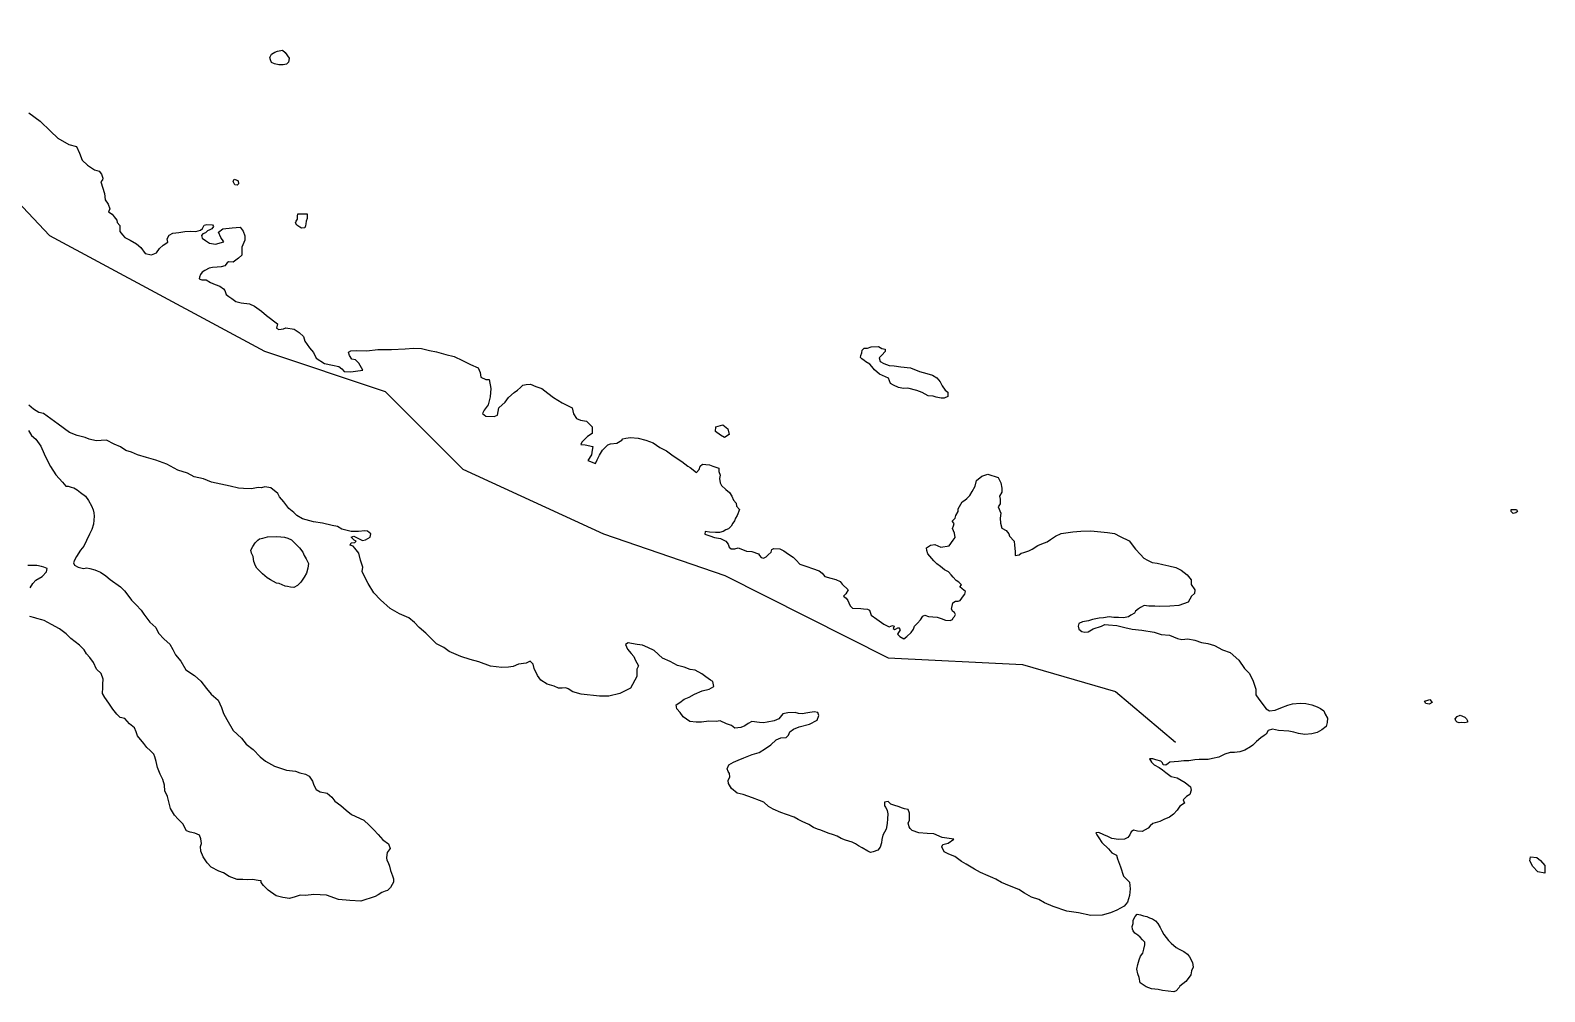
# Model space of a CAD drawing. Header units: metres. Extents: x 13.21 to 19.52, y 42.14 to 46.62.
# Drawn here: x 14.8142 to 14.9271, y 44.1923 to 44.264 of the extents above; entities that cross this region are included whole.
import ezdxf

# ---------------------------------------------------------------- set-up
doc = ezdxf.new("R2010")
doc.units = ezdxf.units.M
doc.header["$MEASUREMENT"] = 0
doc.layers.add('CESTE', color=5, linetype='Continuous')
doc.layers.add('hr', color=9, linetype='Continuous')

msp = doc.modelspace()

# ---------------------------------------------------------------- linework, layer by layer
at = {"layer": 'CESTE'}
msp.add_lwpolyline([(14.79845, 44.264), (14.80726, 44.25761), (14.81565, 44.24869), (14.83168, 44.24008), (14.84069, 44.23707), (14.84648, 44.23127), (14.85697, 44.22645), (14.86601, 44.22335), (14.87819, 44.21721), (14.88821, 44.21671), (14.89515, 44.21469), (14.89962, 44.21091)], dxfattribs=at)
at = {"layer": 'hr'}
for points in [[(14.83322, 44.26234), (14.83353, 44.26192), (14.8335, 44.26174), (14.83349, 44.26162), (14.83333, 44.26147), (14.83308, 44.26143), (14.83276, 44.26142), (14.83244, 44.2615), (14.8322, 44.2616), (14.83214, 44.26179), (14.83209, 44.26198), (14.8322, 44.26221), (14.83245, 44.26238), (14.83266, 44.26244), (14.83304, 44.26251), (14.83322, 44.26234)], [(14.82943, 44.2529), (14.82957, 44.25285), (14.82973, 44.25277), (14.82976, 44.25255), (14.82965, 44.25245), (14.82947, 44.25248), (14.82936, 44.25272), (14.82943, 44.2529)], [(14.83417, 44.25032), (14.83487, 44.25032), (14.83487, 44.25016), (14.83486, 44.24996), (14.83479, 44.24977), (14.83476, 44.24958), (14.83475, 44.24942), (14.8347, 44.24928), (14.83445, 44.24925), (14.83432, 44.24933), (14.8341, 44.24947), (14.834, 44.24964), (14.83405, 44.24977), (14.83415, 44.24993), (14.83415, 44.25014), (14.83417, 44.25032)], [(14.87748, 44.24042), (14.87772, 44.24028), (14.87797, 44.24022), (14.87797, 44.24005), (14.87772, 44.23977), (14.87752, 44.23957), (14.87759, 44.23931), (14.87788, 44.23915), (14.87827, 44.239), (14.87863, 44.23897), (14.87913, 44.2389), (14.87985, 44.23882), (14.88052, 44.23856), (14.88107, 44.23842), (14.88149, 44.23828), (14.88183, 44.23809), (14.88208, 44.2378), (14.88223, 44.23749), (14.88244, 44.23717), (14.88265, 44.23702), (14.88264, 44.2367), (14.88238, 44.23658), (14.88214, 44.23658), (14.88178, 44.23665), (14.88154, 44.23672), (14.88117, 44.23675), (14.88073, 44.23699), (14.88033, 44.23715), (14.87967, 44.23731), (14.87934, 44.2373), (14.87897, 44.23736), (14.87858, 44.23753), (14.87836, 44.23767), (14.87821, 44.23805), (14.87754, 44.23837), (14.87717, 44.23869), (14.87698, 44.23893), (14.87682, 44.2391), (14.87654, 44.23927), (14.8764, 44.23939), (14.87624, 44.23951), (14.87613, 44.23959), (14.87615, 44.23976), (14.87624, 44.23994), (14.87626, 44.24014), (14.87641, 44.2403), (14.87664, 44.24031), (14.87693, 44.24041), (14.87748, 44.24042)], [(14.866, 44.23363), (14.8657, 44.2338), (14.86532, 44.23408), (14.86535, 44.23443), (14.86587, 44.23458), (14.86625, 44.23429), (14.86634, 44.23385), (14.866, 44.23363)], [(14.92504, 44.22828), (14.92513, 44.22811), (14.92499, 44.22801), (14.9248, 44.22797), (14.92466, 44.22811), (14.92466, 44.22828), (14.92504, 44.22828)], [(14.83191, 44.22623), (14.8326, 44.22626), (14.83291, 44.22624), (14.83317, 44.2262), (14.83344, 44.22614), (14.83371, 44.22601), (14.8339, 44.2258), (14.8343, 44.2254), (14.83455, 44.22509), (14.83465, 44.22484), (14.83479, 44.2246), (14.83498, 44.22423), (14.83491, 44.22389), (14.83481, 44.22353), (14.83465, 44.22321), (14.83441, 44.22286), (14.83415, 44.22261), (14.83387, 44.22245), (14.83363, 44.22248), (14.8334, 44.22252), (14.83323, 44.22254), (14.83277, 44.22274), (14.83258, 44.22278), (14.83214, 44.22302), (14.83188, 44.22318), (14.83153, 44.22348), (14.83111, 44.2239), (14.83103, 44.22407), (14.83089, 44.22438), (14.83084, 44.22476), (14.83072, 44.225), (14.83068, 44.22524), (14.83082, 44.22551), (14.831, 44.22579), (14.8312, 44.22597), (14.83132, 44.22608), (14.83157, 44.22614), (14.83191, 44.22623)], [(14.91843, 44.21406), (14.91858, 44.21409), (14.91877, 44.21388), (14.91853, 44.21375), (14.91829, 44.21381), (14.91819, 44.21398), (14.91843, 44.21406)], [(14.92138, 44.2124), (14.92119, 44.21235), (14.92094, 44.21238), (14.92077, 44.21236), (14.92063, 44.21241), (14.92053, 44.21252), (14.92048, 44.21267), (14.92063, 44.21284), (14.92085, 44.21293), (14.92119, 44.21279), (14.92131, 44.21267), (14.92139, 44.21252), (14.92138, 44.2124)], [(14.92715, 44.20116), (14.92664, 44.20125), (14.92627, 44.20165), (14.92604, 44.20206), (14.92608, 44.20236), (14.92655, 44.20231), (14.92684, 44.2021), (14.92715, 44.20172), (14.92715, 44.20116)], [(14.89995, 44.19273), (14.89989, 44.19263), (14.89966, 44.19238), (14.89949, 44.19231), (14.89866, 44.19241), (14.89833, 44.19247), (14.89784, 44.19252), (14.89744, 44.19267), (14.89699, 44.19297), (14.89691, 44.19338), (14.89682, 44.19364), (14.89673, 44.19398), (14.8968, 44.19435), (14.8969, 44.19468), (14.89701, 44.19495), (14.89718, 44.19518), (14.89725, 44.19549), (14.89733, 44.1958), (14.89732, 44.196), (14.89717, 44.19618), (14.89699, 44.19639), (14.89681, 44.19653), (14.89659, 44.19667), (14.89647, 44.19684), (14.89642, 44.19697), (14.89639, 44.19717), (14.89645, 44.19739), (14.89647, 44.19764), (14.89662, 44.19793), (14.89675, 44.1981), (14.897, 44.19805), (14.89724, 44.19797), (14.89749, 44.19792), (14.89768, 44.19781), (14.8979, 44.19774), (14.89813, 44.19759), (14.89831, 44.19739), (14.89847, 44.19711), (14.89859, 44.19685), (14.89874, 44.19658), (14.8991, 44.19612), (14.8993, 44.19593), (14.89967, 44.19561), (14.8999, 44.19549), (14.90024, 44.19531), (14.90051, 44.19511), (14.90067, 44.1949), (14.90089, 44.19449), (14.90093, 44.19413), (14.9008, 44.19386), (14.90075, 44.19356), (14.90064, 44.19339), (14.90038, 44.19306), (14.89995, 44.19273)]]:
    msp.add_lwpolyline(points, close=True, dxfattribs=at)
for points in [[(14.81411, 44.25784), (14.81495, 44.25722), (14.81573, 44.25647), (14.81628, 44.25596), (14.81711, 44.25548), (14.81767, 44.25534), (14.8179, 44.25484), (14.8181, 44.25432), (14.81848, 44.25395), (14.81902, 44.2536), (14.81937, 44.2535), (14.81954, 44.25327), (14.81963, 44.25298), (14.8196, 44.25284), (14.81948, 44.25271), (14.81977, 44.25183), (14.81982, 44.25136), (14.82003, 44.25103), (14.82015, 44.2507), (14.82006, 44.25047), (14.82032, 44.2503), (14.82047, 44.2501), (14.82067, 44.24985), (14.82071, 44.24968), (14.82089, 44.24944), (14.82091, 44.24916), (14.82089, 44.249), (14.82109, 44.24875), (14.82127, 44.24856), (14.82166, 44.24834), (14.82214, 44.24809), (14.82246, 44.2478), (14.82278, 44.24736), (14.82327, 44.24726), (14.82364, 44.24741), (14.82387, 44.24774), (14.82413, 44.24797), (14.82448, 44.2482), (14.82442, 44.24846), (14.82457, 44.24872), (14.82485, 44.24887), (14.82531, 44.24892), (14.82575, 44.24899), (14.82615, 44.24903), (14.82656, 44.249), (14.82691, 44.24909), (14.82707, 44.24922), (14.82719, 44.24947), (14.8274, 44.24953), (14.82782, 44.2495), (14.82788, 44.24938), (14.82776, 44.2492), (14.82761, 44.24912), (14.82744, 44.24905), (14.82729, 44.24891), (14.8271, 44.24883), (14.82698, 44.24871), (14.82703, 44.2485), (14.82728, 44.24832), (14.82759, 44.24813), (14.82804, 44.24805), (14.82866, 44.24822), (14.82844, 44.24854), (14.82825, 44.24895), (14.82857, 44.2492), (14.82929, 44.24926), (14.82987, 44.24931), (14.83011, 44.24902), (14.83021, 44.24867), (14.83022, 44.24834), (14.82999, 44.24783), (14.82999, 44.24723), (14.82976, 44.24702), (14.82935, 44.24671), (14.82901, 44.24674), (14.8289, 44.24666), (14.82872, 44.24645), (14.82845, 44.24636), (14.82816, 44.24635), (14.8278, 44.24631), (14.82757, 44.24626), (14.82725, 44.24609), (14.82705, 44.24597), (14.82692, 44.24579), (14.82685, 44.2456), (14.82681, 44.24547), (14.82702, 44.24539), (14.82734, 44.24539), (14.82765, 44.2452), (14.82801, 44.24505), (14.82836, 44.24492), (14.82864, 44.24472), (14.82874, 44.2446), (14.82882, 44.2443), (14.82904, 44.24416), (14.82926, 44.24401), (14.82954, 44.24378), (14.82996, 44.24367), (14.83056, 44.2436), (14.83095, 44.24343), (14.83146, 44.24306), (14.83183, 44.24273), (14.83267, 44.24211), (14.83259, 44.2418), (14.83275, 44.24168), (14.83311, 44.24175), (14.83328, 44.24181), (14.83391, 44.24171), (14.83428, 44.24147), (14.8346, 44.24118), (14.8347, 44.24082), (14.83505, 44.24032), (14.83534, 44.23998), (14.83554, 44.23956), (14.83617, 44.23915), (14.83676, 44.23902), (14.83722, 44.23892), (14.83745, 44.23875), (14.83763, 44.23857), (14.83813, 44.23853), (14.83848, 44.23858), (14.83902, 44.23866), (14.83882, 44.23901), (14.83873, 44.23918), (14.83848, 44.23943), (14.83819, 44.23949), (14.83802, 44.23976), (14.83794, 44.24001), (14.83813, 44.24009), (14.83853, 44.24013), (14.83933, 44.24011), (14.84015, 44.24019), (14.84115, 44.2402), (14.84217, 44.24024), (14.8428, 44.2403), (14.8434, 44.24027), (14.844, 44.24013), (14.84451, 44.24003), (14.84522, 44.23983), (14.84582, 44.23967), (14.84646, 44.23937), (14.84704, 44.23907), (14.84761, 44.23883), (14.84776, 44.23849), (14.84781, 44.23814), (14.84819, 44.23797), (14.84843, 44.23797), (14.84857, 44.23729), (14.84852, 44.23667), (14.84836, 44.23607), (14.84807, 44.23568), (14.84794, 44.23543), (14.8482, 44.23522), (14.84881, 44.2352), (14.84906, 44.23531), (14.84916, 44.23584), (14.84964, 44.23626), (14.84989, 44.23663), (14.85031, 44.237), (14.85056, 44.23716), (14.85079, 44.23737), (14.85095, 44.23755), (14.85121, 44.23758), (14.85152, 44.23762), (14.85193, 44.23743), (14.85238, 44.23729), (14.85281, 44.23695), (14.85325, 44.23662), (14.85389, 44.23621), (14.85462, 44.23584), (14.85472, 44.23539), (14.85496, 44.23506), (14.85524, 44.23493), (14.85571, 44.23485), (14.85612, 44.23443), (14.85612, 44.23394), (14.85578, 44.2337), (14.85556, 44.23349), (14.85534, 44.23329), (14.85527, 44.23312), (14.85559, 44.2331), (14.85618, 44.23297), (14.85612, 44.2327), (14.85608, 44.23235), (14.8558, 44.23191), (14.85637, 44.23171), (14.85649, 44.23197), (14.85666, 44.23233), (14.85689, 44.2327), (14.85728, 44.23309), (14.85748, 44.23317), (14.85795, 44.23322), (14.85809, 44.23329), (14.85833, 44.23343), (14.85842, 44.23353), (14.85863, 44.23359), (14.85898, 44.23364), (14.85955, 44.23359), (14.86012, 44.23344), (14.86068, 44.23325), (14.86117, 44.23289), (14.86166, 44.23264), (14.86215, 44.23228), (14.86282, 44.23184), (14.86326, 44.23151), (14.86342, 44.23139), (14.8639, 44.23103), (14.86409, 44.23124), (14.86418, 44.23149), (14.86434, 44.23165), (14.8646, 44.23162), (14.86486, 44.23159), (14.86512, 44.23151), (14.86557, 44.23135), (14.86557, 44.2311), (14.86566, 44.23082), (14.86562, 44.23057), (14.86566, 44.23026), (14.86577, 44.23006), (14.8661, 44.22975), (14.86635, 44.22954), (14.86653, 44.22926), (14.86666, 44.22896), (14.86685, 44.22875), (14.86689, 44.22851), (14.86711, 44.22826), (14.86694, 44.22783), (14.8668, 44.22761), (14.86673, 44.22743), (14.86661, 44.22726), (14.86649, 44.22703), (14.86629, 44.22682), (14.86609, 44.22674), (14.8659, 44.22663), (14.86561, 44.22655), (14.86533, 44.22656), (14.86488, 44.22659), (14.86456, 44.22663), (14.86453, 44.22642), (14.86489, 44.22631), (14.86524, 44.22619), (14.86568, 44.2261), (14.8661, 44.2259), (14.86627, 44.22569), (14.86633, 44.22545), (14.86648, 44.22534), (14.86677, 44.22534), (14.86701, 44.2254), (14.86732, 44.22529), (14.86763, 44.22515), (14.86802, 44.22514), (14.86852, 44.22497), (14.8686, 44.22484), (14.86872, 44.22469), (14.8689, 44.22465), (14.8691, 44.22474), (14.86925, 44.22489), (14.86947, 44.22508), (14.86953, 44.22528), (14.86967, 44.22535), (14.87011, 44.22533), (14.87042, 44.22519), (14.87076, 44.22494), (14.8711, 44.22472), (14.87134, 44.22448), (14.8716, 44.22419), (14.87212, 44.22402), (14.87254, 44.22388), (14.87304, 44.22369), (14.87327, 44.22353), (14.87348, 44.22328), (14.87393, 44.22314), (14.8743, 44.22305), (14.87462, 44.2229), (14.87477, 44.2227), (14.8752, 44.22227), (14.87504, 44.22199), (14.87487, 44.22181), (14.87505, 44.22165), (14.87519, 44.22148), (14.87525, 44.2213), (14.87536, 44.22108), (14.87553, 44.22092), (14.87616, 44.22089), (14.87635, 44.22087), (14.87664, 44.22084), (14.8768, 44.22076), (14.87693, 44.22038), (14.87736, 44.22009), (14.87788, 44.21971), (14.87828, 44.21951), (14.87852, 44.21962), (14.87865, 44.21956), (14.87856, 44.2194), (14.8787, 44.21933), (14.87896, 44.21948), (14.8791, 44.2193), (14.87888, 44.21896), (14.87906, 44.2188), (14.87937, 44.21863), (14.87959, 44.21879), (14.87992, 44.21909), (14.88007, 44.21934), (14.88016, 44.21956), (14.88037, 44.21978), (14.88061, 44.22003), (14.88077, 44.22031), (14.88092, 44.2204), (14.8812, 44.22029), (14.88184, 44.22024), (14.88215, 44.22014), (14.88247, 44.22002), (14.88281, 44.21998), (14.883, 44.22007), (14.88304, 44.2202), (14.88315, 44.22029), (14.88322, 44.22043), (14.88315, 44.22058), (14.88301, 44.22067), (14.88292, 44.22084), (14.88301, 44.2213), (14.88321, 44.22144), (14.88341, 44.22143), (14.88356, 44.22148), (14.88382, 44.22182), (14.88391, 44.22196), (14.88396, 44.22216), (14.88371, 44.22234), (14.88353, 44.22251), (14.88366, 44.22264), (14.88347, 44.22285), (14.88326, 44.22298), (14.88304, 44.22322), (14.88289, 44.2234), (14.88269, 44.22362), (14.88239, 44.22377), (14.8821, 44.22402), (14.88183, 44.22421), (14.8816, 44.22443), (14.88116, 44.22496), (14.88107, 44.2252), (14.88104, 44.22542), (14.88134, 44.22562), (14.88167, 44.22566), (14.88212, 44.22546), (14.88275, 44.22555), (14.88304, 44.22598), (14.88319, 44.22619), (14.88313, 44.22651), (14.883, 44.22684), (14.88306, 44.22705), (14.88312, 44.22723), (14.88296, 44.22741), (14.88319, 44.22761), (14.88325, 44.22783), (14.88341, 44.22812), (14.88342, 44.22831), (14.8837, 44.22885), (14.88392, 44.22897), (14.88407, 44.22908), (14.88428, 44.22932), (14.88445, 44.2296), (14.88467, 44.23001), (14.88478, 44.23043), (14.88518, 44.23076), (14.88562, 44.23091), (14.8864, 44.23065), (14.8866, 44.23026), (14.88666, 44.22987), (14.88666, 44.22955), (14.88649, 44.22927), (14.88654, 44.22903), (14.88654, 44.2287), (14.88639, 44.22847), (14.88659, 44.22799), (14.88654, 44.22763), (14.88658, 44.22724), (14.88668, 44.22687), (14.88699, 44.2267), (14.88719, 44.22646), (14.88723, 44.22627), (14.88758, 44.22591), (14.88762, 44.22562), (14.88767, 44.22514), (14.88767, 44.22483), (14.88796, 44.22488), (14.88811, 44.22502), (14.88831, 44.22507), (14.88868, 44.22519), (14.88892, 44.22532), (14.88936, 44.22558), (14.88965, 44.2257), (14.89006, 44.22586), (14.89031, 44.22602), (14.89066, 44.22627), (14.8911, 44.22648), (14.89196, 44.22661), (14.89255, 44.22664), (14.8933, 44.22668), (14.89455, 44.22655), (14.89507, 44.22647), (14.8955, 44.22625), (14.89617, 44.22593), (14.89663, 44.22532), (14.89701, 44.22491), (14.89727, 44.22464), (14.89753, 44.22449), (14.89787, 44.22431), (14.89824, 44.22427), (14.89867, 44.22416), (14.89911, 44.22407), (14.89964, 44.22394), (14.90005, 44.22375), (14.90048, 44.2234), (14.90078, 44.22302), (14.90078, 44.22268), (14.90106, 44.22227), (14.90103, 44.22201), (14.90082, 44.2218), (14.90057, 44.22135), (14.89987, 44.22112), (14.89919, 44.22107), (14.89844, 44.22104), (14.89808, 44.22106), (14.89763, 44.22106), (14.89729, 44.2211), (14.897, 44.22096), (14.89687, 44.22085), (14.89664, 44.22069), (14.89657, 44.22053), (14.89629, 44.22038), (14.89612, 44.22026), (14.89573, 44.22018), (14.89536, 44.22022), (14.89501, 44.22022), (14.89468, 44.22026), (14.89424, 44.2202), (14.89393, 44.22017), (14.89342, 44.22007), (14.89314, 44.21997), (14.89269, 44.2199), (14.8924, 44.21977), (14.89235, 44.21957), (14.89242, 44.21935), (14.89264, 44.21917), (14.89286, 44.21912), (14.89311, 44.21915), (14.89348, 44.21936), (14.8941, 44.21958), (14.89434, 44.21969), (14.89463, 44.21967), (14.89525, 44.21962), (14.89583, 44.21948), (14.89638, 44.21934), (14.89712, 44.21927), (14.89804, 44.21912), (14.89856, 44.21894), (14.89917, 44.21889), (14.89976, 44.21865), (14.9001, 44.21858), (14.90055, 44.21863), (14.90106, 44.21852), (14.90156, 44.21836), (14.90203, 44.21828), (14.90253, 44.21813), (14.90313, 44.21781), (14.90369, 44.21761), (14.90434, 44.21703), (14.90476, 44.21642), (14.90511, 44.21607), (14.90538, 44.21554), (14.90561, 44.21488), (14.90561, 44.21446), (14.90584, 44.21412), (14.90639, 44.21341), (14.90663, 44.21326), (14.90706, 44.21331), (14.90748, 44.21347), (14.908, 44.21368), (14.90835, 44.21378), (14.90892, 44.21383), (14.90933, 44.21381), (14.90979, 44.21369), (14.91019, 44.21355), (14.91044, 44.21342), (14.91069, 44.21325), (14.91079, 44.213), (14.91096, 44.21271), (14.91093, 44.21239), (14.91086, 44.21208), (14.91052, 44.21183), (14.91018, 44.21165), (14.90978, 44.21153), (14.90926, 44.21148), (14.90878, 44.21156), (14.90844, 44.21167), (14.90808, 44.21173), (14.9073, 44.21178), (14.90685, 44.21188), (14.90653, 44.21178), (14.90639, 44.21151), (14.90623, 44.21142), (14.90599, 44.21123), (14.90565, 44.21096), (14.90538, 44.2107), (14.90521, 44.21057), (14.9048, 44.21032), (14.90442, 44.21021), (14.90403, 44.21016), (14.90369, 44.21014), (14.90329, 44.21003), (14.90286, 44.20979), (14.90239, 44.20969), (14.90206, 44.20962), (14.90181, 44.20962), (14.90138, 44.20963), (14.90105, 44.2096), (14.90061, 44.20952), (14.90025, 44.20953), (14.89984, 44.20947), (14.89952, 44.20944), (14.8992, 44.20942), (14.89906, 44.20934), (14.89889, 44.20921), (14.8987, 44.20924), (14.89864, 44.20938), (14.89852, 44.20951), (14.89816, 44.20959), (14.89792, 44.20967), (14.89768, 44.20967), (14.89784, 44.20943), (14.89804, 44.20922), (14.89841, 44.20904), (14.89864, 44.20886), (14.89889, 44.20865), (14.89929, 44.20837), (14.89974, 44.20825), (14.90033, 44.20792), (14.90073, 44.20758), (14.90079, 44.20733), (14.9007, 44.20702), (14.90043, 44.20686), (14.90019, 44.20661), (14.90028, 44.20636), (14.89993, 44.20614), (14.89974, 44.20586), (14.89946, 44.20554), (14.89916, 44.20532), (14.89876, 44.20514), (14.89846, 44.205), (14.89793, 44.20485), (14.89774, 44.20468), (14.89759, 44.2045), (14.89736, 44.20438), (14.89714, 44.20425), (14.89679, 44.20429), (14.89648, 44.20436), (14.89632, 44.20422), (14.89621, 44.20402), (14.89607, 44.2038), (14.89581, 44.20369), (14.89537, 44.20366), (14.89488, 44.20373), (14.89457, 44.20388), (14.89427, 44.20401), (14.89389, 44.20419), (14.89368, 44.20417), (14.89375, 44.20401), (14.89389, 44.20379), (14.89412, 44.20344), (14.89463, 44.20297), (14.89488, 44.20267), (14.89521, 44.2025), (14.89529, 44.20223), (14.89553, 44.20161), (14.89575, 44.20092), (14.8962, 44.20049), (14.89625, 44.19998), (14.8962, 44.19949), (14.89603, 44.199), (14.89578, 44.19868), (14.89524, 44.19839), (14.89476, 44.1982), (14.89414, 44.19801), (14.8933, 44.198), (14.89239, 44.1982), (14.89151, 44.19832), (14.8905, 44.19867), (14.88985, 44.19894), (14.88942, 44.19919), (14.88889, 44.19937), (14.88836, 44.19966), (14.88793, 44.19994), (14.88725, 44.2002), (14.88664, 44.20046), (14.88623, 44.2007), (14.88601, 44.20081), (14.88566, 44.20096), (14.88509, 44.20121), (14.88462, 44.20145), (14.88401, 44.20182), (14.88367, 44.20203), (14.88316, 44.20239), (14.88271, 44.20257), (14.88237, 44.20273), (14.88219, 44.20311), (14.88227, 44.20329), (14.88266, 44.20338), (14.88308, 44.20369), (14.88223, 44.20381), (14.8816, 44.20408), (14.88109, 44.20411), (14.88049, 44.20415), (14.87998, 44.20432), (14.87984, 44.20447), (14.87976, 44.20461), (14.87969, 44.20487), (14.87978, 44.20509), (14.87979, 44.20546), (14.87979, 44.20563), (14.87969, 44.20589), (14.87942, 44.20595), (14.87925, 44.206), (14.87895, 44.20611), (14.8787, 44.20619), (14.87838, 44.20629), (14.8782, 44.20649), (14.87793, 44.20644), (14.87792, 44.20616), (14.87802, 44.20605), (14.87811, 44.20583), (14.87816, 44.20557), (14.87815, 44.20521), (14.87811, 44.20486), (14.87804, 44.20443), (14.87779, 44.20399), (14.87771, 44.20366), (14.8777, 44.2034), (14.87759, 44.20309), (14.87743, 44.20287), (14.87708, 44.20273), (14.87688, 44.2027), (14.87668, 44.2028), (14.87625, 44.20303), (14.87598, 44.20318), (14.87575, 44.20334), (14.87552, 44.20346), (14.875, 44.20362), (14.87469, 44.20374), (14.8744, 44.2039), (14.87411, 44.20402), (14.87371, 44.20414), (14.87318, 44.20435), (14.87293, 44.20442), (14.87263, 44.20455), (14.87229, 44.20477), (14.87178, 44.20501), (14.87148, 44.20516), (14.87119, 44.20533), (14.87062, 44.20553), (14.87019, 44.20567), (14.86961, 44.20593), (14.86926, 44.20612), (14.86892, 44.20644), (14.86861, 44.20657), (14.86807, 44.20676), (14.86737, 44.20701), (14.86693, 44.20711), (14.86652, 44.20746), (14.86629, 44.20783), (14.86626, 44.20805), (14.86639, 44.20834), (14.86637, 44.20859), (14.86627, 44.20873), (14.86619, 44.20892), (14.86632, 44.20923), (14.86665, 44.20943), (14.867, 44.20958), (14.86743, 44.20974), (14.86804, 44.20999), (14.86857, 44.21016), (14.86905, 44.21045), (14.86945, 44.21073), (14.86984, 44.2111), (14.87018, 44.21124), (14.87058, 44.21126), (14.87075, 44.21143), (14.87087, 44.21168), (14.87113, 44.21189), (14.87155, 44.21207), (14.87233, 44.21226), (14.87289, 44.21257), (14.87302, 44.2129), (14.87295, 44.21314), (14.87268, 44.21317), (14.8722, 44.21311), (14.87178, 44.21303), (14.8715, 44.21306), (14.87126, 44.21314), (14.8707, 44.21311), (14.87034, 44.21303), (14.87004, 44.21267), (14.8697, 44.21251), (14.86916, 44.2124), (14.86889, 44.21237), (14.8686, 44.21239), (14.86802, 44.21247), (14.86775, 44.2123), (14.86751, 44.21213), (14.86721, 44.212), (14.86676, 44.21197), (14.8665, 44.21216), (14.86615, 44.21228), (14.86567, 44.2125), (14.86538, 44.21247), (14.86483, 44.21249), (14.86428, 44.21241), (14.86387, 44.21241), (14.86341, 44.21245), (14.8629, 44.21282), (14.86268, 44.21312), (14.86243, 44.21341), (14.86238, 44.2137), (14.86265, 44.21388), (14.86298, 44.21412), (14.86335, 44.21427), (14.86374, 44.21449), (14.86433, 44.21474), (14.86485, 44.21488), (14.8652, 44.21506), (14.86513, 44.21543), (14.86495, 44.21553), (14.8646, 44.21579), (14.86431, 44.21602), (14.86379, 44.21629), (14.86343, 44.21633), (14.86297, 44.2165), (14.86248, 44.21663), (14.86193, 44.21693), (14.86137, 44.21719), (14.86075, 44.21775), (14.86028, 44.21798), (14.85988, 44.21815), (14.85948, 44.21819), (14.85906, 44.21827), (14.8588, 44.21832), (14.8586, 44.21819), (14.85876, 44.21786), (14.85903, 44.21752), (14.85922, 44.21731), (14.85933, 44.21705), (14.85958, 44.21661), (14.85946, 44.21635), (14.85946, 44.21582), (14.85898, 44.21495), (14.85819, 44.21455), (14.85737, 44.21436), (14.85666, 44.21436), (14.8553, 44.2145), (14.85469, 44.21466), (14.85434, 44.2149), (14.85415, 44.21498), (14.85388, 44.21494), (14.85361, 44.21494), (14.85328, 44.2151), (14.85276, 44.21525), (14.8523, 44.21553), (14.85204, 44.2159), (14.8518, 44.2164), (14.85173, 44.21674), (14.85149, 44.21697), (14.85121, 44.21681), (14.85064, 44.21674), (14.85024, 44.21657), (14.84989, 44.2165), (14.84938, 44.21649), (14.84853, 44.21658), (14.84768, 44.21691), (14.84703, 44.21709), (14.84633, 44.21731), (14.84545, 44.21768), (14.84505, 44.21797), (14.84451, 44.21826), (14.84414, 44.21863), (14.84373, 44.21905), (14.84322, 44.21947), (14.84288, 44.21983), (14.84246, 44.2202), (14.84176, 44.22048), (14.84107, 44.22088), (14.84033, 44.22152), (14.83983, 44.22206), (14.83942, 44.22276), (14.8392, 44.22318), (14.83897, 44.22365), (14.83903, 44.22397), (14.83885, 44.2245), (14.83873, 44.22502), (14.83842, 44.22538), (14.83829, 44.22554), (14.83807, 44.22561), (14.83814, 44.22578), (14.83842, 44.2258), (14.83853, 44.2259), (14.83838, 44.22598), (14.83815, 44.2262), (14.83835, 44.22628), (14.83899, 44.22596), (14.83923, 44.22601), (14.83958, 44.22621), (14.83963, 44.22645), (14.83937, 44.22664), (14.83918, 44.22668), (14.8387, 44.22662), (14.83814, 44.22663), (14.83746, 44.22679), (14.83713, 44.227), (14.83673, 44.22707), (14.83602, 44.22724), (14.83535, 44.22735), (14.83452, 44.22757), (14.83409, 44.22781), (14.83387, 44.22804), (14.83351, 44.22834), (14.83314, 44.22883), (14.8328, 44.22921), (14.83268, 44.22945), (14.83215, 44.22988), (14.83171, 44.22996), (14.83147, 44.22989), (14.83122, 44.22991), (14.83072, 44.2298), (14.83012, 44.22984), (14.82976, 44.22987), (14.82912, 44.23002), (14.82844, 44.23015), (14.82773, 44.23031), (14.82715, 44.23056), (14.82645, 44.2307), (14.82594, 44.23097), (14.82522, 44.2312), (14.8244, 44.23165), (14.82359, 44.23195), (14.82289, 44.23215), (14.82222, 44.23234), (14.82176, 44.23255), (14.82135, 44.23266), (14.82096, 44.23295), (14.82047, 44.23315), (14.8199, 44.23344), (14.81951, 44.23341), (14.81913, 44.2334), (14.81861, 44.23352), (14.81831, 44.23364), (14.81773, 44.23378), (14.81715, 44.23401), (14.81631, 44.23464), (14.81522, 44.23542), (14.81487, 44.23551), (14.81447, 44.23575), (14.81411, 44.23605)], [(14.81409, 44.23417), (14.81431, 44.23379), (14.81465, 44.23351), (14.815, 44.233), (14.81526, 44.23243), (14.81549, 44.23194), (14.81573, 44.23147), (14.81614, 44.23086), (14.81663, 44.23031), (14.81688, 44.23002), (14.81704, 44.23), (14.81728, 44.22994), (14.81748, 44.22988), (14.81773, 44.22973), (14.81797, 44.22953), (14.81833, 44.22927), (14.81856, 44.22893), (14.81878, 44.22855), (14.81891, 44.22825), (14.81897, 44.22802), (14.81899, 44.22777), (14.81893, 44.22717), (14.81882, 44.22678), (14.81864, 44.22643), (14.81842, 44.22595), (14.81821, 44.22553), (14.81798, 44.22523), (14.81768, 44.22477), (14.81752, 44.2245), (14.81745, 44.22429), (14.81751, 44.22412), (14.8178, 44.22397), (14.8182, 44.22388), (14.81844, 44.22391), (14.81867, 44.22388), (14.81904, 44.22376), (14.81922, 44.22369), (14.81946, 44.2236), (14.81985, 44.22333), (14.82019, 44.22304), (14.82096, 44.22249), (14.82126, 44.22221), (14.8215, 44.22187), (14.82178, 44.22151), (14.82211, 44.22115), (14.8225, 44.22076), (14.8227, 44.22046), (14.82315, 44.21986), (14.82358, 44.21947), (14.82379, 44.21904), (14.82421, 44.21861), (14.82462, 44.21822), (14.82486, 44.21783), (14.82504, 44.21743), (14.82545, 44.21695), (14.82582, 44.21631), (14.82647, 44.21588), (14.82695, 44.21547), (14.82736, 44.21491), (14.8277, 44.2145), (14.82823, 44.21404), (14.82847, 44.21351), (14.82864, 44.21305), (14.82889, 44.21261), (14.82935, 44.21178), (14.82997, 44.21122), (14.83031, 44.21076), (14.83084, 44.21036), (14.83137, 44.20982), (14.83177, 44.2095), (14.83243, 44.20913), (14.83302, 44.20893), (14.83332, 44.20884), (14.83401, 44.20876), (14.83433, 44.20862), (14.83475, 44.20853), (14.83501, 44.20839), (14.83528, 44.20802), (14.83536, 44.20772), (14.83554, 44.2074), (14.83584, 44.20722), (14.83635, 44.20711), (14.83672, 44.20682), (14.83693, 44.20652), (14.83737, 44.20619), (14.83777, 44.20586), (14.83817, 44.20552), (14.8391, 44.2051), (14.8395, 44.20473), (14.83983, 44.20439), (14.84017, 44.20404), (14.84052, 44.20364), (14.84094, 44.20333), (14.84106, 44.20298), (14.84084, 44.2027), (14.84081, 44.20251), (14.84078, 44.2023), (14.84081, 44.20211), (14.84091, 44.20194), (14.841, 44.20167), (14.84109, 44.20135), (14.84124, 44.20094), (14.8413, 44.20072), (14.84131, 44.20049), (14.84121, 44.2003), (14.84108, 44.20009), (14.84085, 44.19986), (14.84069, 44.1998), (14.84045, 44.19971), (14.84016, 44.19954), (14.83993, 44.19941), (14.83888, 44.19907), (14.83806, 44.1991), (14.83721, 44.19919), (14.83632, 44.1995), (14.83536, 44.19956), (14.83475, 44.19949), (14.83435, 44.19951), (14.83398, 44.19939), (14.83356, 44.19925), (14.83306, 44.19933), (14.83255, 44.19946), (14.83197, 44.19988), (14.83161, 44.20023), (14.83145, 44.20046), (14.83145, 44.20059), (14.83122, 44.20061), (14.83079, 44.20069), (14.83044, 44.20066), (14.83008, 44.20067), (14.82965, 44.20067), (14.82906, 44.20091), (14.82863, 44.20117), (14.82829, 44.2013), (14.82771, 44.20159), (14.82742, 44.20193), (14.82712, 44.20237), (14.82694, 44.20279), (14.82692, 44.20313), (14.82699, 44.20336), (14.82695, 44.20372), (14.82685, 44.20398), (14.82649, 44.20414), (14.82615, 44.2042), (14.82588, 44.2043), (14.82559, 44.20482), (14.82525, 44.20518), (14.82497, 44.20547), (14.82467, 44.20598), (14.82459, 44.20636), (14.82446, 44.20687), (14.82425, 44.2073), (14.82423, 44.20772), (14.82411, 44.20813), (14.8239, 44.20854), (14.82371, 44.20902), (14.8236, 44.20947), (14.82351, 44.20982), (14.82344, 44.21002), (14.82316, 44.2103), (14.82292, 44.21052), (14.82269, 44.21081), (14.82221, 44.21139), (14.82211, 44.21169), (14.822, 44.21199), (14.82161, 44.21229), (14.82127, 44.21268), (14.82092, 44.21276), (14.82067, 44.213), (14.82039, 44.21337), (14.82009, 44.21383), (14.81979, 44.21424), (14.81961, 44.21455), (14.81964, 44.21499), (14.81963, 44.21525), (14.81967, 44.21562), (14.8195, 44.21603), (14.81917, 44.21636), (14.81893, 44.21685), (14.81866, 44.21723), (14.81842, 44.21751), (14.81824, 44.21781), (14.8179, 44.21816), (14.81726, 44.21865), (14.81691, 44.219), (14.81641, 44.21937), (14.8158, 44.2197), (14.81526, 44.21999), (14.81509, 44.22004), (14.81472, 44.22014), (14.81457, 44.22019), (14.81418, 44.22028)], [(14.81421, 44.22242), (14.81441, 44.22274), (14.81465, 44.22299), (14.8151, 44.22327), (14.81543, 44.22362), (14.81548, 44.22386), (14.81524, 44.22398), (14.81506, 44.22401), (14.81472, 44.22408), (14.81404, 44.2241)]]:
    msp.add_lwpolyline(points, dxfattribs=at)

doc.saveas('drawing.dxf')
